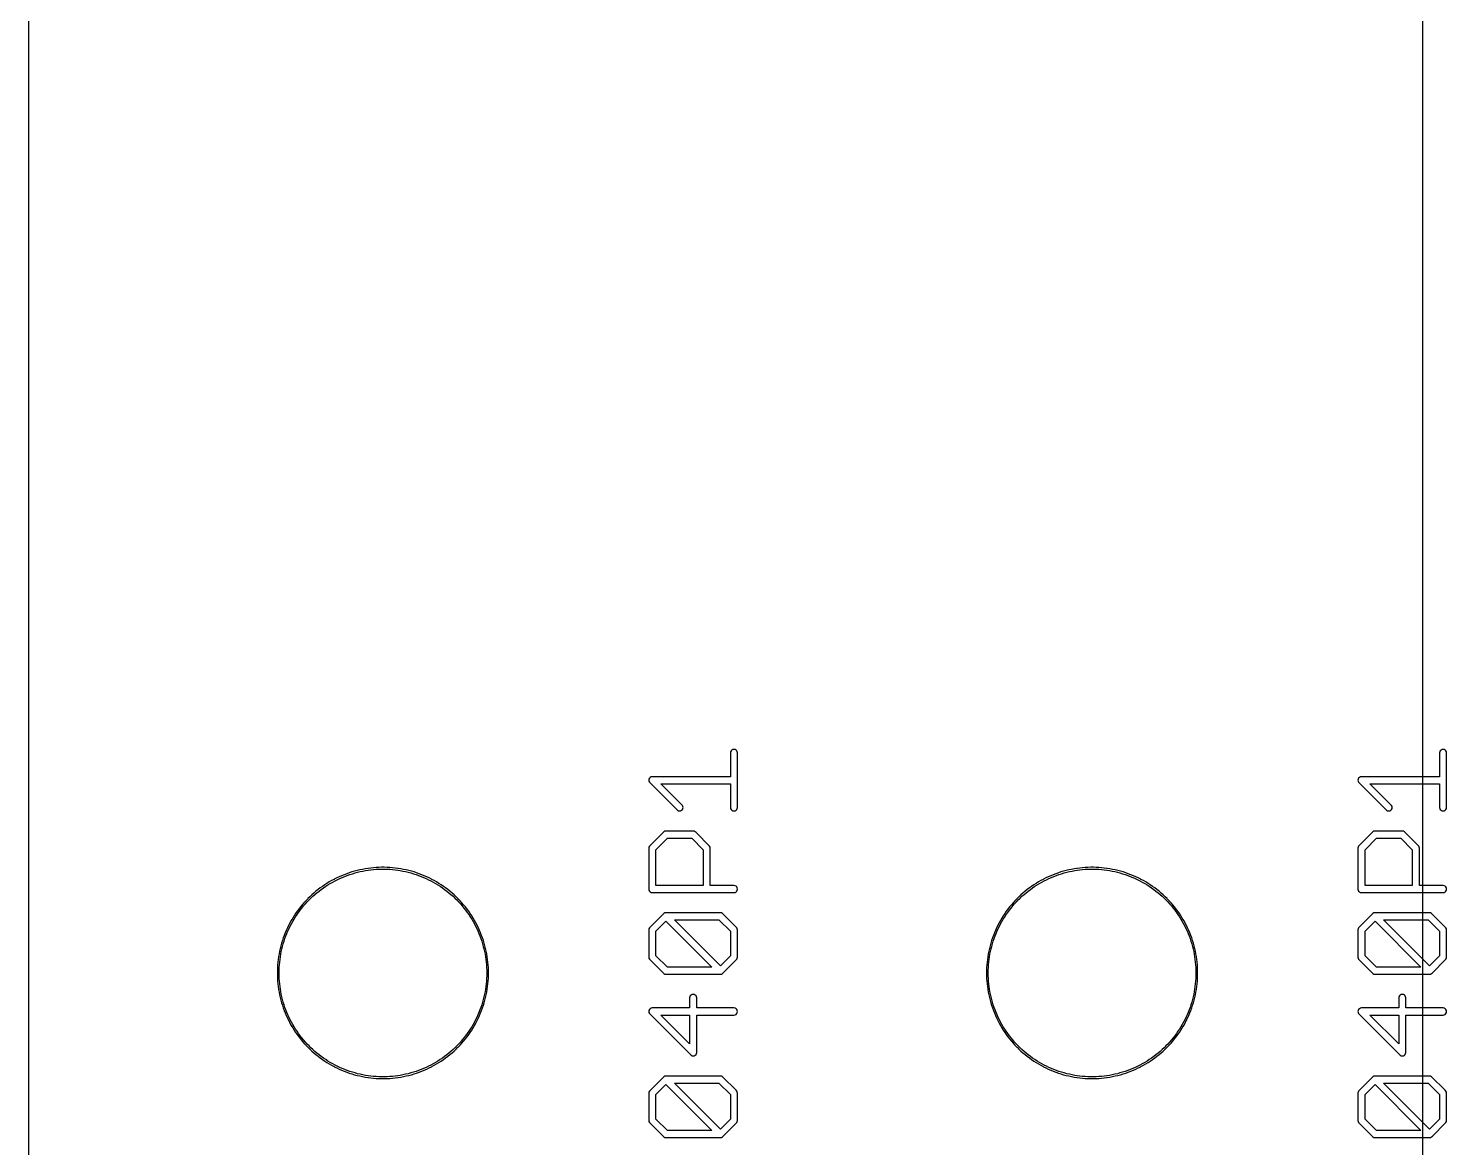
# Model space of a CAD drawing. Extents: x 2 to 22, y 9 to 138.
# Drawn here: x 1.73 to 22.05, y 73.63 to 89.66 of the extents above; entities that cross this region are included whole.
import ezdxf

# ---------------------------------------------------------------- set-up
doc = ezdxf.new("R2010")
doc.units = 0

msp = doc.modelspace()

# ---------------------------------------------------------------- linework, layer by layer
at = {"color": 34, "true_color": 0x008000}
for points in [[(1.7272, 9.25398, 0), (21.70709, 9.25398, 0), (21.70709, 137.75411, 0), (1.7272, 137.75411, 0), (1.7272, 9.25398, 0)], [(11.02701, 78.46344, 0), (11.04117, 78.45622, 0), (11.05687, 78.45374, 0), (11.07257, 78.45622, 0), (11.08673, 78.46344, 0), (11.09797, 78.47468, 0), (11.10518, 78.48884, 0), (11.10767, 78.50454, 0), (11.10518, 78.52024, 0), (11.09797, 78.5344, 0), (10.78874, 78.84363, 0), (11.78559, 78.84363, 0), (11.78559, 78.50454, 0), (11.78808, 78.48884, 0), (11.7953, 78.47468, 0), (11.80654, 78.46344, 0), (11.8207, 78.45622, 0), (11.8364, 78.45374, 0), (11.85209, 78.45622, 0), (11.86625, 78.46344, 0), (11.87749, 78.47468, 0), (11.88471, 78.48884, 0), (11.8872, 78.50454, 0), (11.8872, 79.28431, 0), (11.88471, 79.30002, 0), (11.87749, 79.31417, 0), (11.86625, 79.32541, 0), (11.85209, 79.33262, 0), (11.8364, 79.33512, 0), (11.8207, 79.33262, 0), (11.80654, 79.32541, 0), (11.7953, 79.31417, 0), (11.78808, 79.30002, 0), (11.78559, 79.28431, 0), (11.78559, 78.94522, 0), (10.66698, 78.94522, 0), (10.65128, 78.94274, 0), (10.63712, 78.93553, 0), (10.62588, 78.92429, 0), (10.61867, 78.91012, 0), (10.61618, 78.89443, 0), (10.61867, 78.87873, 0), (10.62588, 78.86457, 0), (11.02701, 78.46344, 0)], [(21.9964, 78.45374, 0), (22.01209, 78.45622, 0), (22.02625, 78.46344, 0), (22.03749, 78.47468, 0), (22.04471, 78.48884, 0), (22.04719, 78.50454, 0), (22.04719, 79.28431, 0), (22.04471, 79.30002, 0), (22.03749, 79.31417, 0), (22.02625, 79.32541, 0), (22.01209, 79.33262, 0), (21.9964, 79.33512, 0), (21.9807, 79.33262, 0), (21.96654, 79.32541, 0), (21.9553, 79.31417, 0), (21.94808, 79.30002, 0), (21.9456, 79.28431, 0), (21.9456, 78.94522, 0), (20.82698, 78.94522, 0), (20.81128, 78.94274, 0), (20.79712, 78.93553, 0), (20.78587, 78.92429, 0), (20.77867, 78.91012, 0), (20.77618, 78.89443, 0), (20.77867, 78.87873, 0), (20.78587, 78.86457, 0), (21.18701, 78.46344, 0), (21.20117, 78.45622, 0), (21.21687, 78.45374, 0), (21.23257, 78.45622, 0), (21.24673, 78.46344, 0), (21.25797, 78.47468, 0), (21.26518, 78.48884, 0), (21.26767, 78.50454, 0), (21.26518, 78.52024, 0), (21.25797, 78.5344, 0), (20.94873, 78.84363, 0), (21.9456, 78.84363, 0), (21.9456, 78.50454, 0), (21.94808, 78.48884, 0), (21.9553, 78.47468, 0), (21.96654, 78.46344, 0), (21.9807, 78.45622, 0), (21.9964, 78.45374, 0)], [(10.8618, 78.1657, 0), (10.8461, 78.16321, 0), (10.83194, 78.156, 0), (10.8207, 78.14476, 0), (10.62588, 77.94969, 0), (10.61867, 77.93553, 0), (10.61618, 77.91983, 0), (10.61618, 77.33538, 0), (10.61867, 77.31968, 0), (10.62588, 77.30552, 0), (10.63712, 77.29428, 0), (10.65128, 77.28706, 0), (10.66698, 77.28458, 0), (11.8364, 77.28458, 0), (11.85209, 77.28706, 0), (11.86625, 77.29428, 0), (11.87749, 77.30552, 0), (11.88471, 77.31968, 0), (11.8872, 77.33538, 0), (11.88471, 77.35107, 0), (11.87749, 77.36523, 0), (11.86625, 77.37647, 0), (11.85209, 77.38369, 0), (11.8364, 77.38618, 0), (11.49731, 77.38618, 0), (11.49731, 77.91983, 0), (11.49482, 77.93553, 0), (11.4876, 77.94969, 0), (11.29279, 78.14476, 0), (11.28155, 78.156, 0), (11.26739, 78.16321, 0), (11.25169, 78.1657, 0), (10.8618, 78.1657, 0)], [(11.39571, 77.38618, 0), (10.71778, 77.38618, 0), (10.71778, 77.89968, 0), (10.88199, 78.0641, 0), (11.2315, 78.0641, 0), (11.39571, 77.89968, 0), (11.39571, 77.38618, 0)], [(21.0218, 78.1657, 0), (21.0061, 78.16321, 0), (20.99194, 78.156, 0), (20.9807, 78.14476, 0), (20.78587, 77.94969, 0), (20.77867, 77.93553, 0), (20.77618, 77.91983, 0), (20.77618, 77.33538, 0), (20.77867, 77.31968, 0), (20.78587, 77.30552, 0), (20.79712, 77.29428, 0), (20.81128, 77.28706, 0), (20.82698, 77.28458, 0), (21.9964, 77.28458, 0), (22.01209, 77.28706, 0), (22.02625, 77.29428, 0), (22.03749, 77.30552, 0), (22.04471, 77.31968, 0), (22.04719, 77.33538, 0), (22.04471, 77.35107, 0), (22.03749, 77.36523, 0), (22.02625, 77.37647, 0), (22.01209, 77.38369, 0), (21.9964, 77.38618, 0), (21.65731, 77.38618, 0), (21.65731, 77.91983, 0), (21.65482, 77.93553, 0), (21.6476, 77.94969, 0), (21.45279, 78.14476, 0), (21.44155, 78.156, 0), (21.42739, 78.16321, 0), (21.41169, 78.1657, 0), (21.0218, 78.1657, 0)], [(21.55571, 77.38618, 0), (20.87778, 77.38618, 0), (20.87778, 77.89968, 0), (21.04199, 78.0641, 0), (21.3915, 78.0641, 0), (21.55571, 77.89968, 0), (21.55571, 77.38618, 0)], [(6.78764, 77.64678, 0), (6.74877, 77.64576, 0), (6.70991, 77.64373, 0), (6.67105, 77.64068, 0), (6.63244, 77.63661, 0), (6.59358, 77.63154, 0), (6.58966, 77.63092, 0), (6.5513, 77.62482, 0), (6.51295, 77.61771, 0), (6.47485, 77.60984, 0), (6.437, 77.60069, 0), (6.39941, 77.59079, 0), (6.36207, 77.57986, 0), (6.32499, 77.56793, 0), (6.28816, 77.55497, 0), (6.25184, 77.541, 0), (6.21577, 77.52627, 0), (6.18021, 77.51052, 0), (6.1449, 77.49401, 0), (6.1101, 77.47649, 0), (6.10656, 77.47468, 0), (6.07227, 77.45614, 0), (6.03849, 77.43684, 0), (6.00522, 77.41652, 0), (5.97245, 77.39569, 0), (5.94019, 77.37358, 0), (5.90844, 77.35098, 0), (5.87746, 77.32736, 0), (5.84723, 77.30298, 0), (5.81726, 77.27782, 0), (5.7883, 77.25218, 0), (5.75985, 77.22551, 0), (5.73217, 77.19808, 0), (5.72936, 77.19526, 0), (5.70243, 77.16707, 0), (5.67602, 77.13836, 0), (5.65062, 77.1089, 0), (5.62573, 77.07893, 0), (5.60185, 77.04819, 0), (5.57874, 77.01696, 0), (5.55638, 76.98495, 0), (5.53505, 76.95244, 0), (5.51422, 76.91942, 0), (5.49466, 76.88589, 0), (5.47561, 76.85186, 0), (5.45758, 76.81731, 0), (5.45577, 76.81377, 0), (5.43876, 76.77872, 0), (5.4225, 76.74316, 0), (5.40726, 76.70735, 0), (5.39304, 76.67128, 0), (5.37957, 76.63469, 0), (5.36713, 76.59762, 0), (5.3557, 76.56054, 0), (5.34528, 76.52294, 0), (5.33589, 76.48535, 0), (5.32725, 76.44725, 0), (5.31963, 76.4089, 0), (5.31328, 76.37054, 0), (5.31266, 76.36662, 0), (5.30707, 76.32827, 0), (5.3025, 76.2894, 0), (5.29894, 76.25078, 0), (5.2964, 76.21192, 0), (5.29488, 76.17282, 0), (5.29437, 76.13395, 0), (5.29488, 76.09509, 0), (5.2964, 76.05598, 0), (5.29894, 76.01711, 0), (5.3025, 75.97851, 0), (5.30707, 75.93965, 0), (5.31266, 75.90129, 0), (5.31328, 75.89736, 0), (5.31963, 75.85901, 0), (5.32725, 75.82066, 0), (5.33589, 75.78256, 0), (5.34528, 75.74496, 0), (5.3557, 75.70737, 0), (5.36713, 75.67028, 0), (5.37957, 75.63321, 0), (5.39304, 75.59663, 0), (5.40726, 75.56055, 0), (5.4225, 75.52475, 0), (5.43876, 75.48918, 0), (5.45577, 75.45413, 0), (5.45758, 75.45059, 0), (5.47561, 75.41605, 0), (5.49466, 75.38202, 0), (5.51422, 75.34849, 0), (5.53505, 75.31547, 0), (5.55638, 75.28296, 0), (5.57874, 75.25095, 0), (5.60185, 75.21971, 0), (5.62573, 75.18898, 0), (5.65062, 75.159, 0), (5.67602, 75.12954, 0), (5.70243, 75.10084, 0), (5.72936, 75.07264, 0), (5.73217, 75.06983, 0), (5.75985, 75.0424, 0), (5.7883, 75.01573, 0), (5.81726, 74.99008, 0), (5.84723, 74.96493, 0), (5.87746, 74.94055, 0), (5.90844, 74.91692, 0), (5.94019, 74.89431, 0), (5.97245, 74.87222, 0), (6.00522, 74.85138, 0), (6.03849, 74.83107, 0), (6.07227, 74.81177, 0), (6.10656, 74.79322, 0), (6.1101, 74.79142, 0), (6.1449, 74.7739, 0), (6.18021, 74.75739, 0), (6.21577, 74.74164, 0), (6.25184, 74.72691, 0), (6.28816, 74.71294, 0), (6.32499, 74.69998, 0), (6.36207, 74.68805, 0), (6.39941, 74.67712, 0), (6.437, 74.66722, 0), (6.47485, 74.65806, 0), (6.51295, 74.6502, 0), (6.5513, 74.64309, 0), (6.58966, 74.63699, 0), (6.59358, 74.63637, 0), (6.63244, 74.63129, 0), (6.67105, 74.62723, 0), (6.70991, 74.62418, 0), (6.74877, 74.62215, 0), (6.78764, 74.62112, 0), (6.82675, 74.62112, 0), (6.86561, 74.62215, 0), (6.90448, 74.62418, 0), (6.94334, 74.62723, 0), (6.98195, 74.63129, 0), (7.02081, 74.63637, 0), (7.02473, 74.63699, 0), (7.06309, 74.64309, 0), (7.10144, 74.6502, 0), (7.13954, 74.65806, 0), (7.17739, 74.66722, 0), (7.21498, 74.67712, 0), (7.25232, 74.68805, 0), (7.2894, 74.69998, 0), (7.32623, 74.71294, 0), (7.36255, 74.72691, 0), (7.39862, 74.74164, 0), (7.43418, 74.75739, 0), (7.46949, 74.7739, 0), (7.50429, 74.79142, 0), (7.50783, 74.79322, 0), (7.54212, 74.81177, 0), (7.5759, 74.83107, 0), (7.60917, 74.85138, 0), (7.64194, 74.87222, 0), (7.6742, 74.89431, 0), (7.70595, 74.91692, 0), (7.73693, 74.94055, 0), (7.76716, 74.96493, 0), (7.79713, 74.99008, 0), (7.82609, 75.01573, 0), (7.85454, 75.0424, 0), (7.88222, 75.06983, 0), (7.88503, 75.07264, 0), (7.91196, 75.10084, 0), (7.93837, 75.12954, 0), (7.96377, 75.159, 0), (7.98866, 75.18898, 0), (8.01254, 75.21971, 0), (8.03565, 75.25095, 0), (8.05801, 75.28296, 0), (8.07934, 75.31547, 0), (8.10017, 75.34849, 0), (8.11973, 75.38202, 0), (8.13878, 75.41605, 0), (8.15681, 75.45059, 0), (8.15862, 75.45413, 0), (8.17563, 75.48918, 0), (8.19189, 75.52475, 0), (8.20712, 75.56055, 0), (8.22134, 75.59663, 0), (8.23481, 75.63321, 0), (8.24726, 75.67028, 0), (8.25869, 75.70737, 0), (8.26911, 75.74496, 0), (8.27849, 75.78256, 0), (8.28714, 75.82066, 0), (8.29476, 75.85901, 0), (8.30111, 75.89736, 0), (8.30172, 75.90129, 0), (8.30732, 75.93965, 0), (8.31189, 75.97851, 0), (8.31545, 76.01711, 0), (8.31799, 76.05598, 0), (8.3195, 76.09509, 0), (8.32002, 76.13395, 0), (8.3195, 76.17282, 0), (8.31799, 76.21192, 0), (8.31545, 76.25078, 0), (8.31189, 76.2894, 0), (8.30732, 76.32827, 0), (8.30172, 76.36662, 0), (8.30111, 76.37054, 0), (8.29476, 76.4089, 0), (8.28714, 76.44725, 0), (8.27849, 76.48535, 0), (8.26911, 76.52294, 0), (8.25869, 76.56054, 0), (8.24726, 76.59762, 0), (8.23481, 76.63469, 0), (8.22134, 76.67128, 0), (8.20712, 76.70735, 0), (8.19189, 76.74316, 0), (8.17563, 76.77872, 0), (8.15862, 76.81377, 0), (8.15681, 76.81731, 0), (8.13878, 76.85186, 0), (8.11973, 76.88589, 0), (8.10017, 76.91942, 0), (8.07934, 76.95244, 0), (8.05801, 76.98495, 0), (8.03565, 77.01696, 0), (8.01254, 77.04819, 0), (7.98866, 77.07893, 0), (7.96377, 77.1089, 0), (7.93837, 77.13836, 0), (7.91196, 77.16707, 0), (7.88503, 77.19526, 0), (7.88222, 77.19808, 0), (7.85454, 77.22551, 0), (7.82609, 77.25218, 0), (7.79713, 77.27782, 0), (7.76716, 77.30298, 0), (7.73693, 77.32736, 0), (7.70595, 77.35098, 0), (7.6742, 77.37358, 0), (7.64194, 77.39569, 0), (7.60917, 77.41652, 0), (7.5759, 77.43684, 0), (7.54212, 77.45614, 0), (7.50783, 77.47468, 0), (7.50429, 77.47649, 0), (7.46949, 77.49401, 0), (7.43418, 77.51052, 0), (7.39862, 77.52627, 0), (7.36255, 77.541, 0), (7.32623, 77.55497, 0), (7.2894, 77.56793, 0), (7.25232, 77.57986, 0), (7.21498, 77.59079, 0), (7.17739, 77.60069, 0), (7.13954, 77.60984, 0), (7.10144, 77.61771, 0), (7.06309, 77.62482, 0), (7.02473, 77.63092, 0), (7.02081, 77.63154, 0), (6.98195, 77.63661, 0), (6.94334, 77.64068, 0), (6.90448, 77.64373, 0), (6.86561, 77.64576, 0), (6.82675, 77.64678, 0), (6.78764, 77.64678, 0)], [(16.94764, 77.64678, 0), (16.90877, 77.64576, 0), (16.86991, 77.64373, 0), (16.83105, 77.64068, 0), (16.79244, 77.63661, 0), (16.75358, 77.63154, 0), (16.74965, 77.63092, 0), (16.7113, 77.62482, 0), (16.67295, 77.61771, 0), (16.63485, 77.60984, 0), (16.597, 77.60069, 0), (16.55941, 77.59079, 0), (16.52207, 77.57986, 0), (16.48499, 77.56793, 0), (16.44816, 77.55497, 0), (16.41184, 77.541, 0), (16.37577, 77.52627, 0), (16.34021, 77.51052, 0), (16.3049, 77.49401, 0), (16.2701, 77.47649, 0), (16.26655, 77.47468, 0), (16.23227, 77.45614, 0), (16.19849, 77.43684, 0), (16.16522, 77.41652, 0), (16.13244, 77.39569, 0), (16.10019, 77.37358, 0), (16.06844, 77.35098, 0), (16.03746, 77.32736, 0), (16.00723, 77.30298, 0), (15.97726, 77.27782, 0), (15.9483, 77.25218, 0), (15.91985, 77.22551, 0), (15.89217, 77.19808, 0), (15.88936, 77.19526, 0), (15.86243, 77.16707, 0), (15.83602, 77.13836, 0), (15.81062, 77.1089, 0), (15.78573, 77.07893, 0), (15.76185, 77.04819, 0), (15.73874, 77.01696, 0), (15.71638, 76.98495, 0), (15.69505, 76.95244, 0), (15.67422, 76.91942, 0), (15.65466, 76.88589, 0), (15.63561, 76.85186, 0), (15.61758, 76.81731, 0), (15.61577, 76.81377, 0), (15.59876, 76.77872, 0), (15.5825, 76.74316, 0), (15.56726, 76.70735, 0), (15.55304, 76.67128, 0), (15.53957, 76.63469, 0), (15.52713, 76.59762, 0), (15.5157, 76.56054, 0), (15.50528, 76.52294, 0), (15.49589, 76.48535, 0), (15.48725, 76.44725, 0), (15.47963, 76.4089, 0), (15.47328, 76.37054, 0), (15.47266, 76.36662, 0), (15.46707, 76.32827, 0), (15.4625, 76.2894, 0), (15.45894, 76.25078, 0), (15.4564, 76.21192, 0), (15.45488, 76.17282, 0), (15.45437, 76.13395, 0), (15.45488, 76.09509, 0), (15.4564, 76.05598, 0), (15.45894, 76.01711, 0), (15.4625, 75.97851, 0), (15.46707, 75.93965, 0), (15.47266, 75.90129, 0), (15.47328, 75.89736, 0), (15.47963, 75.85901, 0), (15.48725, 75.82066, 0), (15.49589, 75.78256, 0), (15.50528, 75.74496, 0), (15.5157, 75.70737, 0), (15.52713, 75.67028, 0), (15.53957, 75.63321, 0), (15.55304, 75.59663, 0), (15.56726, 75.56055, 0), (15.5825, 75.52475, 0), (15.59876, 75.48918, 0), (15.61577, 75.45413, 0), (15.61758, 75.45059, 0), (15.63561, 75.41605, 0), (15.65466, 75.38202, 0), (15.67422, 75.34849, 0), (15.69505, 75.31547, 0), (15.71638, 75.28296, 0), (15.73874, 75.25095, 0), (15.76185, 75.21971, 0), (15.78573, 75.18898, 0), (15.81062, 75.159, 0), (15.83602, 75.12954, 0), (15.86243, 75.10084, 0), (15.88936, 75.07264, 0), (15.89217, 75.06983, 0), (15.91985, 75.0424, 0), (15.9483, 75.01573, 0), (15.97726, 74.99008, 0), (16.00723, 74.96493, 0), (16.03746, 74.94055, 0), (16.06844, 74.91692, 0), (16.10019, 74.89431, 0), (16.13244, 74.87222, 0), (16.16522, 74.85138, 0), (16.19849, 74.83107, 0), (16.23227, 74.81177, 0), (16.26655, 74.79322, 0), (16.2701, 74.79142, 0), (16.3049, 74.7739, 0), (16.34021, 74.75739, 0), (16.37577, 74.74164, 0), (16.41184, 74.72691, 0), (16.44816, 74.71294, 0), (16.48499, 74.69998, 0), (16.52207, 74.68805, 0), (16.55941, 74.67712, 0), (16.597, 74.66722, 0), (16.63485, 74.65806, 0), (16.67295, 74.6502, 0), (16.7113, 74.64309, 0), (16.74965, 74.63699, 0), (16.75358, 74.63637, 0), (16.79244, 74.63129, 0), (16.83105, 74.62723, 0), (16.86991, 74.62418, 0), (16.90877, 74.62215, 0), (16.94764, 74.62112, 0), (16.98675, 74.62112, 0), (17.02562, 74.62215, 0), (17.06448, 74.62418, 0), (17.10334, 74.62723, 0), (17.14195, 74.63129, 0), (17.18081, 74.63637, 0), (17.18472, 74.63699, 0), (17.22309, 74.64309, 0), (17.26144, 74.6502, 0), (17.29954, 74.65806, 0), (17.33739, 74.66722, 0), (17.37498, 74.67712, 0), (17.41232, 74.68805, 0), (17.4494, 74.69998, 0), (17.48623, 74.71294, 0), (17.52255, 74.72691, 0), (17.55862, 74.74164, 0), (17.59418, 74.75739, 0), (17.62949, 74.7739, 0), (17.66429, 74.79142, 0), (17.66782, 74.79322, 0), (17.70212, 74.81177, 0), (17.7359, 74.83107, 0), (17.76917, 74.85138, 0), (17.80193, 74.87222, 0), (17.8342, 74.89431, 0), (17.86595, 74.91692, 0), (17.89693, 74.94055, 0), (17.92716, 74.96493, 0), (17.95713, 74.99008, 0), (17.98609, 75.01573, 0), (18.01454, 75.0424, 0), (18.04222, 75.06983, 0), (18.04503, 75.07264, 0), (18.07196, 75.10084, 0), (18.09837, 75.12954, 0), (18.12377, 75.159, 0), (18.14866, 75.18898, 0), (18.17254, 75.21971, 0), (18.19565, 75.25095, 0), (18.21801, 75.28296, 0), (18.23933, 75.31547, 0), (18.26016, 75.34849, 0), (18.27973, 75.38202, 0), (18.29878, 75.41605, 0), (18.31681, 75.45059, 0), (18.31862, 75.45413, 0), (18.33562, 75.48918, 0), (18.35189, 75.52475, 0), (18.36713, 75.56055, 0), (18.38135, 75.59663, 0), (18.39482, 75.63321, 0), (18.40726, 75.67028, 0), (18.41869, 75.70737, 0), (18.42911, 75.74496, 0), (18.4385, 75.78256, 0), (18.44714, 75.82066, 0), (18.45476, 75.85901, 0), (18.46111, 75.89736, 0), (18.46173, 75.90129, 0), (18.46732, 75.93965, 0), (18.47188, 75.97851, 0), (18.47544, 76.01711, 0), (18.47798, 76.05598, 0), (18.47951, 76.09509, 0), (18.48002, 76.13395, 0), (18.47951, 76.17282, 0), (18.47798, 76.21192, 0), (18.47544, 76.25078, 0), (18.47188, 76.2894, 0), (18.46732, 76.32827, 0), (18.46173, 76.36662, 0), (18.46111, 76.37054, 0), (18.45476, 76.4089, 0), (18.44714, 76.44725, 0), (18.4385, 76.48535, 0), (18.42911, 76.52294, 0), (18.41869, 76.56054, 0), (18.40726, 76.59762, 0), (18.39482, 76.63469, 0), (18.38135, 76.67128, 0), (18.36713, 76.70735, 0), (18.35189, 76.74316, 0), (18.33562, 76.77872, 0), (18.31862, 76.81377, 0), (18.31681, 76.81731, 0), (18.29878, 76.85186, 0), (18.27973, 76.88589, 0), (18.26016, 76.91942, 0), (18.23933, 76.95244, 0), (18.21801, 76.98495, 0), (18.19565, 77.01696, 0), (18.17254, 77.04819, 0), (18.14866, 77.07893, 0), (18.12377, 77.1089, 0), (18.09837, 77.13836, 0), (18.07196, 77.16707, 0), (18.04503, 77.19526, 0), (18.04222, 77.19808, 0), (18.01454, 77.22551, 0), (17.98609, 77.25218, 0), (17.95713, 77.27782, 0), (17.92716, 77.30298, 0), (17.89693, 77.32736, 0), (17.86595, 77.35098, 0), (17.8342, 77.37358, 0), (17.80193, 77.39569, 0), (17.76917, 77.41652, 0), (17.7359, 77.43684, 0), (17.70212, 77.45614, 0), (17.66782, 77.47468, 0), (17.66429, 77.47649, 0), (17.62949, 77.49401, 0), (17.59418, 77.51052, 0), (17.55862, 77.52627, 0), (17.52255, 77.541, 0), (17.48623, 77.55497, 0), (17.4494, 77.56793, 0), (17.41232, 77.57986, 0), (17.37498, 77.59079, 0), (17.33739, 77.60069, 0), (17.29954, 77.60984, 0), (17.26144, 77.61771, 0), (17.22309, 77.62482, 0), (17.18472, 77.63092, 0), (17.18081, 77.63154, 0), (17.14195, 77.63661, 0), (17.10334, 77.64068, 0), (17.06448, 77.64373, 0), (17.02562, 77.64576, 0), (16.98675, 77.64678, 0), (16.94764, 77.64678, 0)], [(6.90448, 74.64958, 0), (6.86561, 74.64755, 0), (6.82675, 74.64653, 0), (6.78764, 74.64653, 0), (6.74877, 74.64755, 0), (6.70991, 74.64958, 0), (6.67105, 74.65263, 0), (6.63244, 74.65669, 0), (6.59375, 74.66175, 0), (6.55915, 74.66725, 0), (6.5208, 74.67435, 0), (6.4827, 74.68223, 0), (6.44485, 74.69137, 0), (6.40726, 74.70128, 0), (6.36992, 74.7122, 0), (6.33284, 74.72414, 0), (6.29601, 74.7371, 0), (6.25969, 74.75107, 0), (6.22362, 74.7658, 0), (6.18806, 74.78155, 0), (6.15275, 74.79806, 0), (6.12075, 74.81417, 0), (6.0872, 74.83232, 0), (6.05342, 74.85162, 0), (6.02015, 74.87193, 0), (5.98738, 74.89277, 0), (5.95512, 74.91486, 0), (5.92337, 74.93747, 0), (5.89239, 74.9611, 0), (5.86216, 74.98548, 0), (5.83219, 75.01063, 0), (5.80323, 75.03628, 0), (5.77478, 75.06295, 0), (5.74946, 75.08804, 0), (5.72298, 75.11577, 0), (5.69657, 75.14447, 0), (5.67117, 75.17393, 0), (5.64628, 75.2039, 0), (5.6224, 75.23464, 0), (5.59929, 75.26588, 0), (5.57693, 75.29788, 0), (5.5556, 75.3304, 0), (5.53477, 75.36342, 0), (5.51521, 75.39695, 0), (5.49616, 75.43098, 0), (5.4793, 75.4633, 0), (5.46291, 75.49704, 0), (5.44666, 75.5326, 0), (5.43142, 75.56841, 0), (5.41719, 75.60447, 0), (5.40373, 75.64106, 0), (5.39129, 75.67814, 0), (5.37986, 75.71522, 0), (5.36944, 75.75282, 0), (5.36004, 75.7904, 0), (5.35141, 75.8285, 0), (5.34379, 75.86686, 0), (5.33784, 75.90283, 0), (5.33247, 75.93965, 0), (5.3279, 75.97851, 0), (5.32434, 76.01711, 0), (5.3218, 76.05598, 0), (5.32028, 76.09509, 0), (5.31977, 76.13395, 0), (5.32028, 76.17282, 0), (5.3218, 76.21192, 0), (5.32434, 76.25078, 0), (5.3279, 76.2894, 0), (5.33247, 76.32827, 0), (5.33783, 76.36507, 0), (5.34379, 76.40105, 0), (5.35141, 76.4394, 0), (5.36004, 76.4775, 0), (5.36944, 76.51509, 0), (5.37986, 76.55269, 0), (5.39129, 76.58977, 0), (5.40373, 76.62685, 0), (5.41719, 76.66343, 0), (5.43142, 76.6995, 0), (5.44666, 76.73531, 0), (5.46291, 76.77087, 0), (5.47929, 76.8046, 0), (5.49616, 76.83692, 0), (5.51521, 76.87096, 0), (5.53477, 76.90449, 0), (5.5556, 76.93751, 0), (5.57693, 76.97002, 0), (5.59929, 77.00203, 0), (5.6224, 77.03327, 0), (5.64628, 77.06399, 0), (5.67117, 77.09398, 0), (5.69657, 77.12344, 0), (5.72298, 77.15214, 0), (5.74946, 77.17987, 0), (5.77478, 77.20496, 0), (5.80323, 77.23163, 0), (5.83219, 77.25727, 0), (5.86216, 77.28243, 0), (5.89239, 77.30681, 0), (5.92337, 77.33043, 0), (5.95512, 77.35303, 0), (5.98738, 77.37514, 0), (6.02015, 77.39597, 0), (6.05342, 77.41629, 0), (6.0872, 77.43559, 0), (6.12099, 77.45386, 0), (6.15275, 77.46984, 0), (6.18806, 77.48636, 0), (6.22362, 77.50211, 0), (6.25969, 77.51684, 0), (6.29601, 77.53081, 0), (6.33284, 77.54376, 0), (6.36992, 77.55571, 0), (6.40726, 77.56663, 0), (6.44485, 77.57653, 0), (6.4827, 77.58568, 0), (6.5208, 77.59354, 0), (6.55915, 77.60066, 0), (6.59408, 77.6062, 0), (6.63244, 77.61122, 0), (6.67105, 77.61528, 0), (6.70991, 77.61833, 0), (6.74877, 77.62036, 0), (6.78764, 77.62138, 0), (6.82675, 77.62138, 0), (6.86561, 77.62036, 0), (6.90448, 77.61833, 0), (6.94334, 77.61528, 0), (6.98195, 77.61122, 0), (7.02031, 77.6062, 0), (7.05524, 77.60066, 0), (7.09359, 77.59354, 0), (7.13169, 77.58568, 0), (7.16954, 77.57653, 0), (7.20713, 77.56663, 0), (7.24447, 77.55571, 0), (7.28155, 77.54376, 0), (7.31838, 77.53081, 0), (7.3547, 77.51684, 0), (7.39077, 77.50211, 0), (7.42633, 77.48636, 0), (7.46164, 77.46984, 0), (7.4934, 77.45386, 0), (7.52719, 77.43559, 0), (7.56097, 77.41629, 0), (7.59424, 77.39597, 0), (7.62701, 77.37514, 0), (7.65927, 77.35303, 0), (7.69102, 77.33043, 0), (7.722, 77.30681, 0), (7.75223, 77.28243, 0), (7.7822, 77.25727, 0), (7.81116, 77.23163, 0), (7.83961, 77.20496, 0), (7.86493, 77.17987, 0), (7.89141, 77.15214, 0), (7.91782, 77.12344, 0), (7.94322, 77.09398, 0), (7.96811, 77.06399, 0), (7.99199, 77.03327, 0), (8.0151, 77.00203, 0), (8.03745, 76.97002, 0), (8.05879, 76.93751, 0), (8.07962, 76.90449, 0), (8.09918, 76.87096, 0), (8.11823, 76.83692, 0), (8.13509, 76.80461, 0), (8.15147, 76.77087, 0), (8.16773, 76.73531, 0), (8.18296, 76.6995, 0), (8.1972, 76.66343, 0), (8.21066, 76.62685, 0), (8.2231, 76.58977, 0), (8.23453, 76.55269, 0), (8.24494, 76.51509, 0), (8.25435, 76.4775, 0), (8.26298, 76.4394, 0), (8.2706, 76.40105, 0), (8.27663, 76.36459, 0), (8.28192, 76.32827, 0), (8.28649, 76.2894, 0), (8.29005, 76.25078, 0), (8.29259, 76.21192, 0), (8.29411, 76.17282, 0), (8.29462, 76.13395, 0), (8.29411, 76.09509, 0), (8.29259, 76.05598, 0), (8.29005, 76.01711, 0), (8.28649, 75.97851, 0), (8.28192, 75.93965, 0), (8.27662, 75.90331, 0), (8.2706, 75.86686, 0), (8.26298, 75.8285, 0), (8.25435, 75.7904, 0), (8.24494, 75.75282, 0), (8.23453, 75.71522, 0), (8.2231, 75.67814, 0), (8.21066, 75.64106, 0), (8.1972, 75.60447, 0), (8.18296, 75.56841, 0), (8.16773, 75.5326, 0), (8.15147, 75.49704, 0), (8.13509, 75.46329, 0), (8.11823, 75.43098, 0), (8.09918, 75.39695, 0), (8.07962, 75.36342, 0), (8.05879, 75.3304, 0), (8.03745, 75.29788, 0), (8.0151, 75.26588, 0), (7.99199, 75.23464, 0), (7.96811, 75.2039, 0), (7.94322, 75.17393, 0), (7.91782, 75.14447, 0), (7.89141, 75.11577, 0), (7.86493, 75.08804, 0), (7.83961, 75.06295, 0), (7.81116, 75.03628, 0), (7.7822, 75.01063, 0), (7.75223, 74.98548, 0), (7.722, 74.9611, 0), (7.69102, 74.93747, 0), (7.65927, 74.91486, 0), (7.62701, 74.89277, 0), (7.59424, 74.87193, 0), (7.56097, 74.85162, 0), (7.52719, 74.83232, 0), (7.49364, 74.81417, 0), (7.46164, 74.79806, 0), (7.42633, 74.78155, 0), (7.39077, 74.7658, 0), (7.3547, 74.75107, 0), (7.31838, 74.7371, 0), (7.28155, 74.72414, 0), (7.24447, 74.7122, 0), (7.20713, 74.70128, 0), (7.16954, 74.69137, 0), (7.13169, 74.68223, 0), (7.09359, 74.67435, 0), (7.05524, 74.66725, 0), (7.02064, 74.66175, 0), (6.98195, 74.65669, 0), (6.94334, 74.65263, 0), (6.90448, 74.64958, 0)], [(17.06448, 74.64958, 0), (17.02562, 74.64755, 0), (16.98675, 74.64653, 0), (16.94764, 74.64653, 0), (16.90877, 74.64755, 0), (16.86991, 74.64958, 0), (16.83105, 74.65263, 0), (16.79244, 74.65669, 0), (16.75375, 74.66175, 0), (16.71915, 74.66725, 0), (16.6808, 74.67435, 0), (16.6427, 74.68223, 0), (16.60485, 74.69137, 0), (16.56726, 74.70128, 0), (16.52992, 74.7122, 0), (16.49284, 74.72414, 0), (16.45601, 74.7371, 0), (16.41969, 74.75107, 0), (16.38362, 74.7658, 0), (16.34806, 74.78155, 0), (16.31275, 74.79806, 0), (16.28075, 74.81417, 0), (16.2472, 74.83232, 0), (16.21342, 74.85162, 0), (16.18015, 74.87193, 0), (16.14737, 74.89277, 0), (16.11512, 74.91486, 0), (16.08336, 74.93747, 0), (16.05239, 74.9611, 0), (16.02216, 74.98548, 0), (15.99219, 75.01063, 0), (15.96323, 75.03628, 0), (15.93478, 75.06295, 0), (15.90946, 75.08804, 0), (15.88298, 75.11577, 0), (15.85657, 75.14447, 0), (15.83117, 75.17393, 0), (15.80628, 75.2039, 0), (15.7824, 75.23464, 0), (15.75929, 75.26588, 0), (15.73693, 75.29788, 0), (15.7156, 75.3304, 0), (15.69477, 75.36342, 0), (15.67521, 75.39695, 0), (15.65616, 75.43098, 0), (15.6393, 75.4633, 0), (15.62291, 75.49704, 0), (15.60666, 75.5326, 0), (15.59142, 75.56841, 0), (15.57719, 75.60447, 0), (15.56373, 75.64106, 0), (15.55129, 75.67814, 0), (15.53986, 75.71522, 0), (15.52944, 75.75282, 0), (15.52004, 75.7904, 0), (15.51141, 75.8285, 0), (15.50379, 75.86686, 0), (15.49784, 75.90283, 0), (15.49247, 75.93965, 0), (15.4879, 75.97851, 0), (15.48434, 76.01711, 0), (15.4818, 76.05598, 0), (15.48028, 76.09509, 0), (15.47977, 76.13395, 0), (15.48028, 76.17282, 0), (15.4818, 76.21192, 0), (15.48434, 76.25078, 0), (15.4879, 76.2894, 0), (15.49247, 76.32827, 0), (15.49783, 76.36507, 0), (15.50379, 76.40105, 0), (15.51141, 76.4394, 0), (15.52004, 76.4775, 0), (15.52944, 76.51509, 0), (15.53986, 76.55269, 0), (15.55129, 76.58977, 0), (15.56373, 76.62685, 0), (15.57719, 76.66343, 0), (15.59142, 76.6995, 0), (15.60666, 76.73531, 0), (15.62291, 76.77087, 0), (15.63929, 76.8046, 0), (15.65616, 76.83692, 0), (15.67521, 76.87096, 0), (15.69477, 76.90449, 0), (15.7156, 76.93751, 0), (15.73693, 76.97002, 0), (15.75929, 77.00203, 0), (15.7824, 77.03327, 0), (15.80628, 77.06399, 0), (15.83117, 77.09398, 0), (15.85657, 77.12344, 0), (15.88298, 77.15214, 0), (15.90946, 77.17987, 0), (15.93478, 77.20496, 0), (15.96323, 77.23163, 0), (15.99219, 77.25727, 0), (16.02216, 77.28243, 0), (16.05239, 77.30681, 0), (16.08336, 77.33043, 0), (16.11512, 77.35303, 0), (16.14737, 77.37514, 0), (16.18015, 77.39597, 0), (16.21342, 77.41629, 0), (16.2472, 77.43559, 0), (16.28099, 77.45386, 0), (16.31275, 77.46984, 0), (16.34806, 77.48636, 0), (16.38362, 77.50211, 0), (16.41969, 77.51684, 0), (16.45601, 77.53081, 0), (16.49284, 77.54376, 0), (16.52992, 77.55571, 0), (16.56726, 77.56663, 0), (16.60485, 77.57653, 0), (16.6427, 77.58568, 0), (16.6808, 77.59354, 0), (16.71915, 77.60066, 0), (16.75408, 77.6062, 0), (16.79244, 77.61122, 0), (16.83105, 77.61528, 0), (16.86991, 77.61833, 0), (16.90877, 77.62036, 0), (16.94764, 77.62138, 0), (16.98675, 77.62138, 0), (17.02562, 77.62036, 0), (17.06448, 77.61833, 0), (17.10334, 77.61528, 0), (17.14195, 77.61122, 0), (17.18031, 77.6062, 0), (17.21524, 77.60066, 0), (17.25359, 77.59354, 0), (17.29169, 77.58568, 0), (17.32954, 77.57653, 0), (17.36713, 77.56663, 0), (17.40447, 77.55571, 0), (17.44155, 77.54376, 0), (17.47838, 77.53081, 0), (17.5147, 77.51684, 0), (17.55077, 77.50211, 0), (17.58633, 77.48636, 0), (17.62164, 77.46984, 0), (17.6534, 77.45386, 0), (17.68719, 77.43559, 0), (17.72097, 77.41629, 0), (17.75424, 77.39597, 0), (17.787, 77.37514, 0), (17.81927, 77.35303, 0), (17.85101, 77.33043, 0), (17.882, 77.30681, 0), (17.91223, 77.28243, 0), (17.9422, 77.25727, 0), (17.97116, 77.23163, 0), (17.99961, 77.20496, 0), (18.02493, 77.17987, 0), (18.05141, 77.15214, 0), (18.07782, 77.12344, 0), (18.10322, 77.09398, 0), (18.12811, 77.06399, 0), (18.15199, 77.03327, 0), (18.1751, 77.00203, 0), (18.19746, 76.97002, 0), (18.21878, 76.93751, 0), (18.23961, 76.90449, 0), (18.25918, 76.87096, 0), (18.27823, 76.83692, 0), (18.2951, 76.8046, 0), (18.31148, 76.77087, 0), (18.32773, 76.73531, 0), (18.34297, 76.6995, 0), (18.3572, 76.66343, 0), (18.37066, 76.62685, 0), (18.3831, 76.58977, 0), (18.39453, 76.55269, 0), (18.40495, 76.51509, 0), (18.41435, 76.4775, 0), (18.42298, 76.4394, 0), (18.43059, 76.40105, 0), (18.43656, 76.36504, 0), (18.44192, 76.32827, 0), (18.44649, 76.2894, 0), (18.45005, 76.25078, 0), (18.45259, 76.21192, 0), (18.45411, 76.17282, 0), (18.45461, 76.13395, 0), (18.45411, 76.09509, 0), (18.45259, 76.05598, 0), (18.45005, 76.01711, 0), (18.44649, 75.97851, 0), (18.44192, 75.93965, 0), (18.43656, 75.90286, 0), (18.43059, 75.86686, 0), (18.42298, 75.8285, 0), (18.41435, 75.7904, 0), (18.40495, 75.75282, 0), (18.39453, 75.71522, 0), (18.3831, 75.67814, 0), (18.37066, 75.64106, 0), (18.3572, 75.60447, 0), (18.34297, 75.56841, 0), (18.32773, 75.5326, 0), (18.31148, 75.49704, 0), (18.29509, 75.4633, 0), (18.27823, 75.43098, 0), (18.25918, 75.39695, 0), (18.23961, 75.36342, 0), (18.21878, 75.3304, 0), (18.19746, 75.29788, 0), (18.1751, 75.26588, 0), (18.15199, 75.23464, 0), (18.12811, 75.2039, 0), (18.10322, 75.17393, 0), (18.07782, 75.14447, 0), (18.05141, 75.11577, 0), (18.02493, 75.08804, 0), (17.99961, 75.06295, 0), (17.97116, 75.03628, 0), (17.9422, 75.01063, 0), (17.91223, 74.98548, 0), (17.882, 74.9611, 0), (17.85101, 74.93747, 0), (17.81927, 74.91486, 0), (17.787, 74.89277, 0), (17.75424, 74.87193, 0), (17.72097, 74.85162, 0), (17.68719, 74.83232, 0), (17.65364, 74.81417, 0), (17.62164, 74.79806, 0), (17.58633, 74.78155, 0), (17.55077, 74.7658, 0), (17.5147, 74.75107, 0), (17.47838, 74.7371, 0), (17.44155, 74.72414, 0), (17.40447, 74.7122, 0), (17.36713, 74.70128, 0), (17.32954, 74.69137, 0), (17.29169, 74.68223, 0), (17.25359, 74.67435, 0), (17.21524, 74.66725, 0), (17.18064, 74.66175, 0), (17.14195, 74.65669, 0), (17.10334, 74.65263, 0), (17.06448, 74.64958, 0)], [(10.8618, 76.99628, 0), (10.8461, 76.99379, 0), (10.83194, 76.98658, 0), (10.8207, 76.97534, 0), (10.63712, 76.79177, 0), (10.62588, 76.78053, 0), (10.61867, 76.76636, 0), (10.61618, 76.75067, 0), (10.61618, 76.36078, 0), (10.61867, 76.34508, 0), (10.62588, 76.33092, 0), (10.83194, 76.12486, 0), (10.8461, 76.11765, 0), (10.8618, 76.11516, 0), (11.64158, 76.11516, 0), (11.65728, 76.11765, 0), (11.67144, 76.12486, 0), (11.86625, 76.31968, 0), (11.87749, 76.33092, 0), (11.88471, 76.34508, 0), (11.8872, 76.36078, 0), (11.8872, 76.75067, 0), (11.88471, 76.76636, 0), (11.87749, 76.78053, 0), (11.67144, 76.98658, 0), (11.65728, 76.99379, 0), (11.64158, 76.99628, 0), (10.8618, 76.99628, 0)], [(11.5198, 76.21675, 0), (10.88197, 76.21675, 0), (10.71778, 76.38094, 0), (10.71778, 76.73051, 0), (10.86181, 76.87453, 0), (11.5198, 76.21675, 0)], [(11.64158, 76.23692, 0), (10.98358, 76.89469, 0), (11.62141, 76.89469, 0), (11.78559, 76.73052, 0), (11.78559, 76.38093, 0), (11.64158, 76.23692, 0)], [(21.0218, 76.99628, 0), (21.0061, 76.99379, 0), (20.99194, 76.98658, 0), (20.9807, 76.97534, 0), (20.78587, 76.78053, 0), (20.77867, 76.76636, 0), (20.77618, 76.75067, 0), (20.77618, 76.36078, 0), (20.77867, 76.34508, 0), (20.78587, 76.33092, 0), (20.78852, 76.32827, 0), (20.99194, 76.12486, 0), (21.0061, 76.11765, 0), (21.0218, 76.11516, 0), (21.80158, 76.11516, 0), (21.81728, 76.11765, 0), (21.83144, 76.12486, 0), (21.84268, 76.1361, 0), (22.02625, 76.31968, 0), (22.03749, 76.33092, 0), (22.04471, 76.34508, 0), (22.04719, 76.36078, 0), (22.04719, 76.75067, 0), (22.04471, 76.76636, 0), (22.03749, 76.78053, 0), (21.83144, 76.98658, 0), (21.81728, 76.99379, 0), (21.80158, 76.99628, 0), (21.0218, 76.99628, 0)], [(21.6798, 76.21675, 0), (21.04197, 76.21675, 0), (20.87778, 76.38093, 0), (20.87778, 76.73052, 0), (21.02181, 76.87453, 0), (21.6798, 76.21675, 0)], [(21.80158, 76.23692, 0), (21.14358, 76.89469, 0), (21.78141, 76.89469, 0), (21.9456, 76.73051, 0), (21.9456, 76.38094, 0), (21.80158, 76.23692, 0)], [(11.25169, 74.94574, 0), (11.26739, 74.94822, 0), (11.28155, 74.95544, 0), (11.29279, 74.96668, 0), (11.3, 74.98084, 0), (11.30249, 74.99654, 0), (11.30249, 75.53045, 0), (11.8364, 75.53045, 0), (11.85209, 75.53294, 0), (11.86625, 75.54015, 0), (11.87749, 75.55139, 0), (11.88471, 75.56555, 0), (11.8872, 75.58125, 0), (11.88471, 75.59695, 0), (11.87749, 75.61111, 0), (11.86625, 75.62235, 0), (11.85209, 75.62956, 0), (11.8364, 75.63205, 0), (11.30249, 75.63205, 0), (11.30249, 75.77607, 0), (11.3, 75.79177, 0), (11.29279, 75.80593, 0), (11.28155, 75.81717, 0), (11.26739, 75.82438, 0), (11.25169, 75.82687, 0), (11.23599, 75.82438, 0), (11.22183, 75.81717, 0), (11.21059, 75.80593, 0), (11.20337, 75.79177, 0), (11.20089, 75.77607, 0), (11.20089, 75.63205, 0), (10.66698, 75.63205, 0), (10.65128, 75.62956, 0), (10.63712, 75.62235, 0), (10.62588, 75.61111, 0), (10.61867, 75.59695, 0), (10.61618, 75.58125, 0), (10.61867, 75.56555, 0), (10.62588, 75.55139, 0), (11.22183, 74.95544, 0), (11.23599, 74.94822, 0), (11.25169, 74.94574, 0)], [(21.41169, 74.94574, 0), (21.42739, 74.94822, 0), (21.44155, 74.95544, 0), (21.45279, 74.96668, 0), (21.46, 74.98084, 0), (21.46249, 74.99654, 0), (21.46249, 75.53045, 0), (21.9964, 75.53045, 0), (22.01209, 75.53294, 0), (22.02625, 75.54015, 0), (22.03749, 75.55139, 0), (22.04471, 75.56555, 0), (22.04719, 75.58125, 0), (22.04471, 75.59695, 0), (22.03749, 75.61111, 0), (22.02625, 75.62235, 0), (22.01209, 75.62956, 0), (21.9964, 75.63205, 0), (21.46249, 75.63205, 0), (21.46249, 75.77607, 0), (21.46, 75.79177, 0), (21.45279, 75.80593, 0), (21.44155, 75.81717, 0), (21.42739, 75.82438, 0), (21.41169, 75.82687, 0), (21.39599, 75.82438, 0), (21.38183, 75.81717, 0), (21.37059, 75.80593, 0), (21.36337, 75.79177, 0), (21.36089, 75.77607, 0), (21.36089, 75.63205, 0), (20.82698, 75.63205, 0), (20.81128, 75.62956, 0), (20.79712, 75.62235, 0), (20.78587, 75.61111, 0), (20.77867, 75.59695, 0), (20.77618, 75.58125, 0), (20.77867, 75.56555, 0), (20.78587, 75.55139, 0), (21.38183, 74.95544, 0), (21.39599, 74.94822, 0), (21.41169, 74.94574, 0)], [(11.20089, 75.11829, 0), (10.78874, 75.53045, 0), (11.20089, 75.53045, 0), (11.20089, 75.11829, 0)], [(21.36089, 75.11829, 0), (20.94873, 75.53045, 0), (21.36089, 75.53045, 0), (21.36089, 75.11829, 0)], [(10.8618, 74.65745, 0), (10.8461, 74.65497, 0), (10.83194, 74.64775, 0), (10.8207, 74.63651, 0), (10.62588, 74.44168, 0), (10.61867, 74.42753, 0), (10.61618, 74.41184, 0), (10.61618, 74.02194, 0), (10.61867, 74.00624, 0), (10.62588, 73.99209, 0), (10.83194, 73.78603, 0), (10.8461, 73.7788, 0), (10.8618, 73.77633, 0), (11.64158, 73.77633, 0), (11.65728, 73.7788, 0), (11.67144, 73.78603, 0), (11.86625, 73.98085, 0), (11.87749, 73.99209, 0), (11.88471, 74.00624, 0), (11.8872, 74.02194, 0), (11.8872, 74.41184, 0), (11.88471, 74.42753, 0), (11.87749, 74.44168, 0), (11.86625, 74.45292, 0), (11.67144, 74.64775, 0), (11.65728, 74.65497, 0), (11.64158, 74.65745, 0), (10.8618, 74.65745, 0)], [(21.0218, 74.65745, 0), (21.0061, 74.65497, 0), (20.99194, 74.64775, 0), (20.78587, 74.44168, 0), (20.77867, 74.42753, 0), (20.77618, 74.41184, 0), (20.77618, 74.02194, 0), (20.77867, 74.00624, 0), (20.78587, 73.99209, 0), (20.99194, 73.78603, 0), (21.0061, 73.7788, 0), (21.0218, 73.77633, 0), (21.80158, 73.77633, 0), (21.81728, 73.7788, 0), (21.83144, 73.78603, 0), (21.84268, 73.79727, 0), (22.02625, 73.98085, 0), (22.03749, 73.99209, 0), (22.04471, 74.00624, 0), (22.04719, 74.02194, 0), (22.04719, 74.41184, 0), (22.04471, 74.42753, 0), (22.03749, 74.44168, 0), (22.02625, 74.45292, 0), (21.83144, 74.64775, 0), (21.81728, 74.65497, 0), (21.80158, 74.65745, 0), (21.0218, 74.65745, 0)], [(11.51979, 73.87793, 0), (10.88196, 73.87793, 0), (10.71778, 74.0421, 0), (10.71778, 74.39168, 0), (10.8618, 74.5357, 0), (11.51979, 73.87793, 0)], [(11.64158, 73.89808, 0), (10.98359, 74.55585, 0), (11.62142, 74.55585, 0), (11.78559, 74.39169, 0), (11.78559, 74.04209, 0), (11.64158, 73.89808, 0)], [(21.67979, 73.87793, 0), (21.04196, 73.87793, 0), (20.87778, 74.04209, 0), (20.87778, 74.39168, 0), (21.0218, 74.5357, 0), (21.67979, 73.87793, 0)], [(21.80158, 73.89808, 0), (21.14359, 74.55585, 0), (21.78142, 74.55585, 0), (21.9456, 74.39168, 0), (21.9456, 74.0421, 0), (21.80158, 73.89808, 0)]]:
    msp.add_polyline3d(points, close=True, dxfattribs=at)
at = {"color": 5, "true_color": 0x0000ff}
for points in [[(1.7272, 137.7541, 0), (1.7272, 9.25398, 0)], [(21.70709, 73.48804, 0), (21.70709, 73.77633, 0), (21.80158, 73.77633, 0), (21.81728, 73.7788, 0), (21.83144, 73.78603, 0), (21.84268, 73.79727, 0), (22.02625, 73.98085, 0), (22.03749, 73.99209, 0), (22.04471, 74.00624, 0), (22.04719, 74.02194, 0), (22.04719, 74.41184, 0), (22.04471, 74.42753, 0), (22.03749, 74.44168, 0), (22.02625, 74.45292, 0), (21.83144, 74.64775, 0), (21.81728, 74.65497, 0), (21.80158, 74.65745, 0), (21.70709, 74.65745, 0), (21.70709, 75.53045, 0), (21.9964, 75.53045, 0), (22.01209, 75.53294, 0), (22.02625, 75.54015, 0), (22.03749, 75.55139, 0), (22.04471, 75.56555, 0), (22.04719, 75.58125, 0), (22.04471, 75.59695, 0), (22.03749, 75.61111, 0), (22.02625, 75.62235, 0), (22.01209, 75.62956, 0), (21.9964, 75.63205, 0), (21.70709, 75.63205, 0), (21.70709, 76.11516, 0), (21.80158, 76.11516, 0), (21.81728, 76.11765, 0), (21.83144, 76.12486, 0), (21.84268, 76.1361, 0), (22.02625, 76.31968, 0), (22.03749, 76.33092, 0), (22.04471, 76.34508, 0), (22.04719, 76.36078, 0), (22.04719, 76.75067, 0), (22.04471, 76.76636, 0), (22.03749, 76.78053, 0), (21.83144, 76.98658, 0), (21.81728, 76.99379, 0), (21.80158, 76.99628, 0), (21.70709, 76.99628, 0), (21.70709, 77.28458, 0), (21.9964, 77.28458, 0), (22.01209, 77.28706, 0), (22.02625, 77.29428, 0), (22.03749, 77.30552, 0), (22.04471, 77.31968, 0), (22.04719, 77.33538, 0), (22.04471, 77.35107, 0), (22.03749, 77.36523, 0), (22.02625, 77.37647, 0), (22.01209, 77.38369, 0), (21.9964, 77.38618, 0), (21.70709, 77.38618, 0), (21.70709, 78.84363, 0), (21.9456, 78.84363, 0), (21.9456, 78.50454, 0), (21.94808, 78.48884, 0), (21.9553, 78.47468, 0), (21.96654, 78.46344, 0), (21.9807, 78.45622, 0), (21.9964, 78.45374, 0), (22.01209, 78.45622, 0), (22.02625, 78.46344, 0), (22.03749, 78.47468, 0), (22.04471, 78.48884, 0), (22.04719, 78.50454, 0), (22.04719, 79.28431, 0), (22.04471, 79.30002, 0), (22.03749, 79.31417, 0), (22.02625, 79.32541, 0), (22.01209, 79.33262, 0), (21.9964, 79.33512, 0), (21.9807, 79.33262, 0), (21.96654, 79.32541, 0), (21.9553, 79.31417, 0), (21.94808, 79.30002, 0), (21.9456, 79.28431, 0), (21.9456, 78.94522, 0), (21.70709, 78.94522, 0), (21.70709, 137.7541, 0)]]:
    msp.add_polyline3d(points, dxfattribs=at)

doc.saveas('drawing.dxf')
